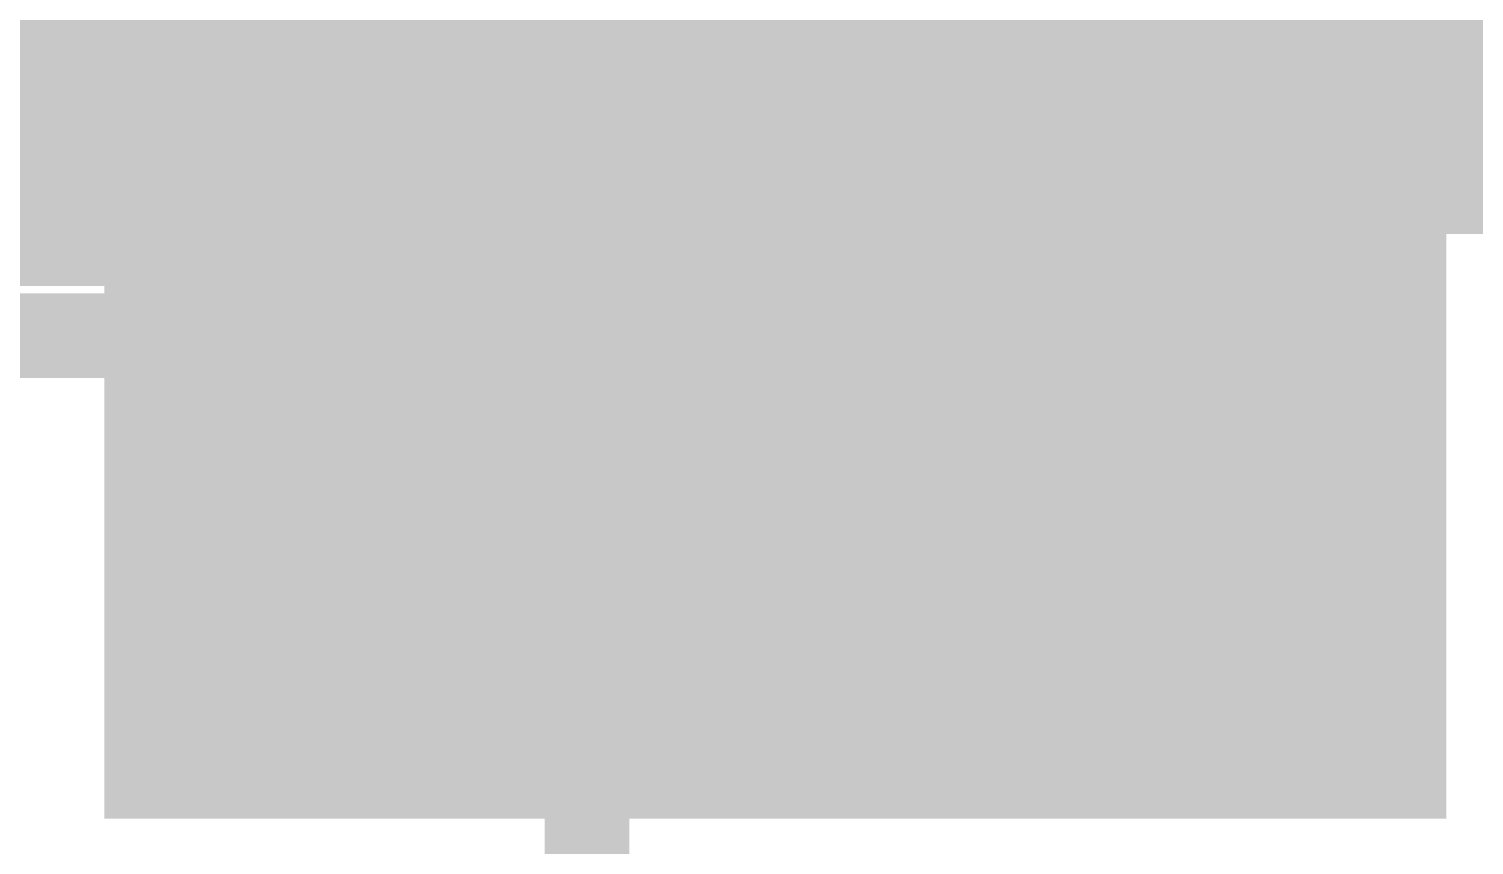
# Model space of a CAD drawing. Header units: inches. Extents: x 68 to 568, y 3 to 460.
# Drawn here: x 200.555 to 203.589, y 29.586 to 31.299 of the extents above; entities that cross this region are included whole.
import ezdxf

# ---------------------------------------------------------------- set-up
doc = ezdxf.new("R2010")
doc.units = ezdxf.units.IN
for name, color, linetype in [('Layer 2', 76, 'Continuous'), ('Top Layer', 1, 'Continuous'), ('Top Overlay', 2, 'Continuous')]:
    doc.layers.add(name, color=color, linetype=linetype)

msp = doc.modelspace()

# ---------------------------------------------------------------- hatches: boundary and pattern name
at = {"layer": 'Layer 2'}
msp.add_hatch(color=76, dxfattribs=at).paths.add_polyline_path([(200.0504, 30.759), (202.8444, 30.759), (202.8444, 33.8832), (200.0504, 33.8832)])
at = {"layer": 'Top Layer'}
msp.add_hatch(color=1, dxfattribs=at).paths.add_polyline_path([(200.7134, 29.6414), (203.5302, 29.6414), (203.5302, 33.3221), (200.7134, 33.3221)])

# ---------------------------------------------------------------- linework, layer by layer
at = {"layer": 'Layer 2'}
for points in [[(201.4487, 31.8743, 1, 1, 0), (201.9545, 31.3686, 1, 1, 0)], [(201.9545, 31.3686, 1, 1, 0), (234.8484, 31.3686, 1, 1, 0)]]:
    msp.add_lwpolyline(points, format="xyseb", dxfattribs=at)
msp.add_lwpolyline([(201.7045, 31.3686, 0.5, 0.5, 1), (202.2045, 31.3686, 0.5, 0.5, 1)], format="xyseb", close=True, dxfattribs=at)
msp.add_lwpolyline([(201.7045, 31.3686, 0.5, 0.5, 1), (202.2045, 31.3686, 0.5, 0.5, 1)], format="xyseb", close=True, dxfattribs=at)
at = {"layer": 'Top Overlay'}
for points in [[(200.2042, 30.6551, 0.1778, 0.1778, 0), (201.7266, 30.6551, 0.1778, 0.1778, 0)], [(201.7266, 26.2921, 0.1778, 0.1778, 0), (201.7266, 30.6551, 0.1778, 0.1778, 0)]]:
    msp.add_lwpolyline(points, format="xyseb", dxfattribs=at)
msp.add_lwpolyline([(201.6822, 30.6551, 0.0889, 0.0889, 1), (201.7711, 30.6551, 0.0889, 0.0889, 1)], format="xyseb", close=True, dxfattribs=at)
msp.add_lwpolyline([(201.6822, 30.6551, 0.0889, 0.0889, 1), (201.7711, 30.6551, 0.0889, 0.0889, 1)], format="xyseb", close=True, dxfattribs=at)

doc.saveas('drawing.dxf')
